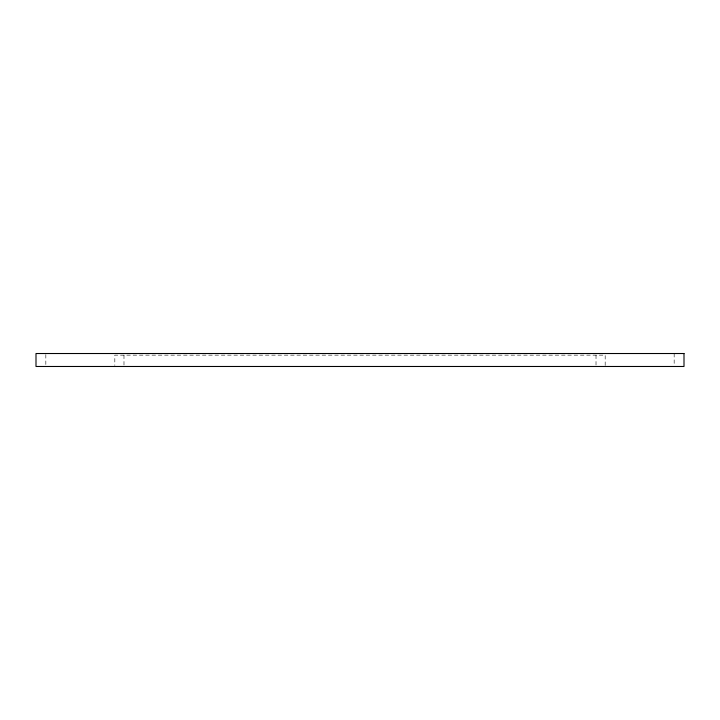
<?xml version="1.0" encoding="UTF-8"?>
<svg xmlns="http://www.w3.org/2000/svg" width="720" height="720" viewBox="0 0 720 720"><rect width="100%" height="100%" fill="white"/><g stroke="black" fill="none" stroke-linecap="round" stroke-linejoin="round"><path stroke-width="0.54" stroke-dasharray="3.6 2.7" d="M674.163 353.52L674.163 365.4M605.178 365.445L605.178 355.14L114.822 355.14L114.822 365.445M596.016 355.14L596.016 365.445M123.984 355.14L123.984 365.445M45.837 354.6L45.837 365.4"/><path stroke-width="1.08" d="M684 353.52L36 353.52L36 366.48L684 366.48L684 353.52"/></g></svg>
